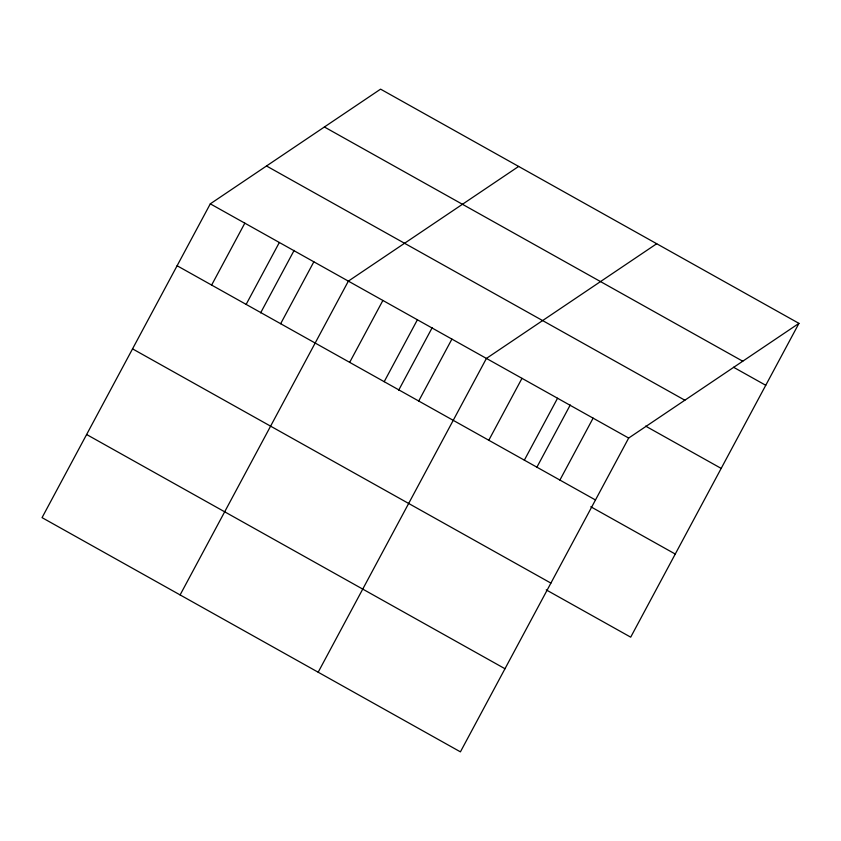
<?xml version="1.0" encoding="UTF-8"?>
<svg xmlns="http://www.w3.org/2000/svg" width="841" height="841" viewBox="0 0 841 841"><rect width="100%" height="100%" fill="white"/><g stroke="black" fill="none" stroke-linecap="round" stroke-linejoin="round"><path stroke-width="1.26" d="M210.303 203.837L42.05 517.635L460.416 751.854L628.669 438.056L798.95 323.365L380.584 89.146L210.303 203.837L628.669 438.056M211.627 285.078L244.826 223.159M246.14 304.4L279.338 242.481M260.626 312.873L294.129 250.387M280.652 323.722L313.851 261.803M180.111 594.923L348.363 281.125L518.645 166.434M349.677 362.366L382.886 300.447M384.2 381.688L417.399 319.769M398.687 390.171L432.19 327.675M418.713 401.01L451.911 339.102M318.171 672.222L486.424 358.424L656.705 243.732M488.789 440.253L521.988 378.334M524.353 460.153L557.551 398.245M536.747 467.47L570.251 404.973M559.906 480.064L593.105 418.145M798.95 323.365L630.697 637.163L546.24 589.888M324.395 126.991L742.761 361.22M733.52 367.244L765.752 385.283M266.502 165.982L684.858 400.211M645.615 426.103L721.179 468.405M177.104 265.745L595.47 499.975M590.803 506.766L675.26 554.051M132.542 348.868L550.897 583.097M86.623 434.513L504.978 668.732"/></g></svg>
